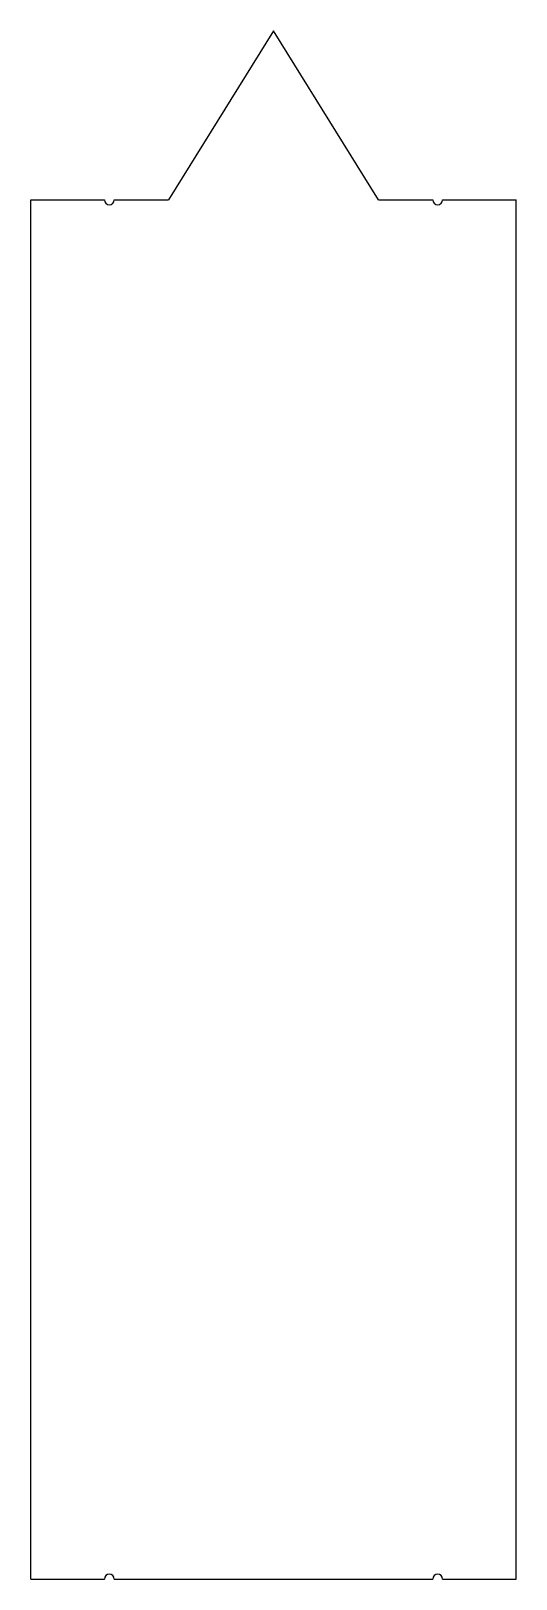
# Model space of a CAD drawing. Header units: millimetres. Extents: x -49 to 342, y -1110 to 136.
import ezdxf

# ---------------------------------------------------------------- set-up
doc = ezdxf.new("R2010")
doc.units = ezdxf.units.MM

msp = doc.modelspace()

# ---------------------------------------------------------------- linework, layer by layer
at = {"color": 7, "linetype": 'Continuous', "lineweight": 25}
for p, q in [((146.5, 135.9), (62, 0)), ((231, 0), (146.5, 135.9)), ((-48.7, -1110), (-48.7, 0)), ((-48.7, 0), (10.4, 0)), ((18.4, 0), (62, 0)), ((231, 0), (274.6, 0)), ((282.6, 0), (341.7, 0)), ((341.7, -1110), (341.7, 0)), ((-48.7, -1110), (10.4, -1110)), ((18.4, -1110), (274.6, -1110)), ((282.6, -1110), (341.7, -1110))]:
    msp.add_line(p, q, dxfattribs=at)
for centre, start, end in [((14.4, 0), 180, 0), ((278.6, 0), 180, 0), ((14.4, -1110), 0, 180), ((278.6, -1110), 0, 180)]:
    msp.add_arc(centre, 4, start, end, dxfattribs=at)

doc.saveas('drawing.dxf')
